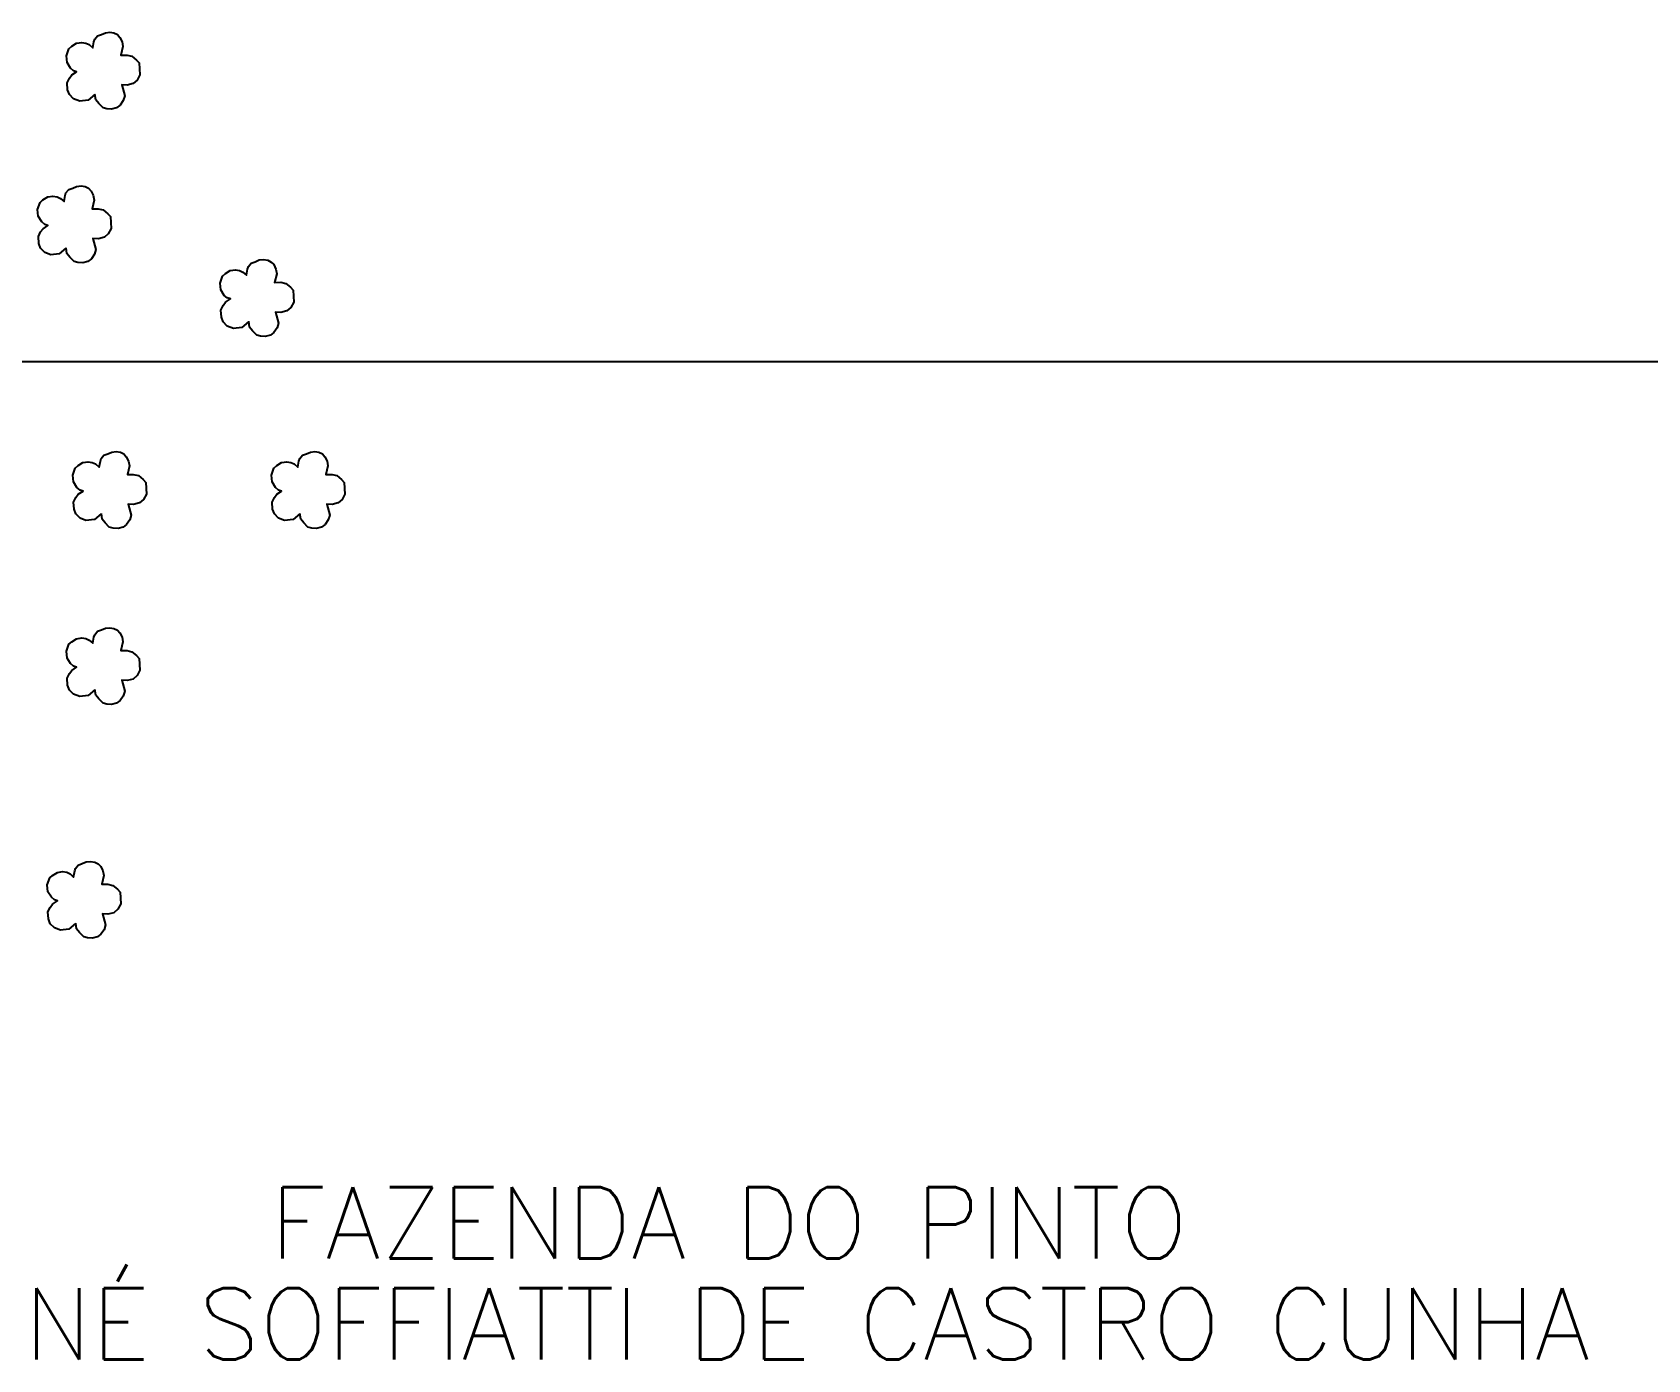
# Model space of a CAD drawing. Extents: x 725464 to 749663, y 7823017 to 7831417.
# Drawn here: x 734577 to 735754, y 7827273 to 7828240 of the extents above; entities that cross this region are included whole.
import ezdxf

# ---------------------------------------------------------------- set-up
doc = ezdxf.new("R2010")
doc.units = 0
doc.header["$MEASUREMENT"] = 0
doc.linetypes.add('CONTINUO', pattern=[0])
doc.linetypes.add('LIN0', pattern=[0])
for name, color, linetype in [('MALHA', 8, 'LIN0'), ('SIMBOLO ARVORE', 118, 'Continuous'), ('TEXTO CONFORNTANTES', 7, 'Continuous')]:
    doc.layers.add(name, color=color, linetype=linetype)
doc.styles.add('SIMPLEX', font='simplex', dxfattribs={"height": 0.2})

msp = doc.modelspace()

# ---------------------------------------------------------------- linework, layer by layer
at = {"layer": 'MALHA', "color": 8}
msp.add_line((734527.3, 7828000), (736944.3, 7828000), dxfattribs=at)
at = {"layer": 'SIMBOLO ARVORE', "linetype": 'CONTINUO'}
for points in [[(734622.5, 7828194.5, 0), (734617.6, 7828190.4, 0), (734611.5, 7828189.7, 0), (734607.1, 7828191.4, 0), (734604, 7828194.5, 0), (734602.7, 7828198, 0), (734602.4, 7828203.1, 0), (734604, 7828206.4, 0), (734605.8, 7828208.8, 0), (734609.3, 7828211.2, 0), (734607.1, 7828211.9, 0), (734604.9, 7828213.8, 0), (734602.3, 7828217.9, 0), (734601.8, 7828222.8, 0), (734603.7, 7828227.9, 0), (734605.7, 7828229.7, 0), (734609.3, 7828231.9, 0), (734613, 7828232.4, 0), (734616.1, 7828232, 0), (734618.5, 7828230.9, 0), (734621.1, 7828228.5, 0), (734621.9, 7828233, 0), (734622.6, 7828234.8, 0), (734624.5, 7828237.3, 0), (734627.4, 7828238.3, 0), (734630.3, 7828239.6, 0), (734633.5, 7828239.9, 0), (734636.5, 7828239.5, 0), (734639, 7828238.2, 0), (734640.8, 7828236.2, 0), (734642.4, 7828233, 0), (734643, 7828229.5, 0), (734641.6, 7828223.2, 0), (734646, 7828223.3, 0), (734649.6, 7828222.4, 0), (734653, 7828219.7, 0), (734654.9, 7828217.6, 0), (734655.4, 7828208.9, 0), (734653.3, 7828205.1, 0), (734650.5, 7828202.5, 0), (734646.1, 7828201.3, 0), (734642.2, 7828201.7, 0), (734644.3, 7828193.6, 0), (734643.3, 7828190.2, 0), (734641, 7828186.9, 0), (734638.4, 7828184.8, 0), (734634.8, 7828183.9, 0), (734631.2, 7828184.2, 0), (734628.5, 7828184.9, 0), (734625.4, 7828188, 0), (734623.3, 7828190.7, 0), (734622.6, 7828194.9, 0)], [(734601.4, 7828082.5, 0), (734596.6, 7828078.4, 0), (734590.5, 7828077.7, 0), (734586.1, 7828079.4, 0), (734583, 7828082.5, 0), (734581.7, 7828086, 0), (734581.4, 7828091.2, 0), (734583, 7828094.4, 0), (734584.8, 7828096.8, 0), (734588.3, 7828099.2, 0), (734586.1, 7828099.9, 0), (734583.9, 7828101.8, 0), (734581.2, 7828105.9, 0), (734580.8, 7828110.8, 0), (734582.7, 7828115.9, 0), (734584.6, 7828117.7, 0), (734588.2, 7828119.9, 0), (734592, 7828120.4, 0), (734595.1, 7828120, 0), (734597.5, 7828118.9, 0), (734600.1, 7828116.5, 0), (734600.9, 7828121, 0), (734601.5, 7828122.8, 0), (734603.5, 7828125.3, 0), (734606.4, 7828126.4, 0), (734609.3, 7828127.6, 0), (734612.5, 7828127.9, 0), (734615.5, 7828127.5, 0), (734618, 7828126.2, 0), (734619.8, 7828124.2, 0), (734621.4, 7828121.1, 0), (734622, 7828117.5, 0), (734620.6, 7828111.3, 0), (734625, 7828111.3, 0), (734628.6, 7828110.5, 0), (734632, 7828107.7, 0), (734633.9, 7828105.6, 0), (734634.4, 7828096.9, 0), (734632.3, 7828093.1, 0), (734629.5, 7828090.5, 0), (734625.1, 7828089.3, 0), (734621.2, 7828089.7, 0), (734623.3, 7828081.6, 0), (734622.3, 7828078.2, 0), (734620, 7828074.9, 0), (734617.4, 7828072.9, 0), (734613.8, 7828072, 0), (734610.2, 7828072.2, 0), (734607.5, 7828072.9, 0), (734604.4, 7828076, 0), (734602.2, 7828078.7, 0), (734601.6, 7828082.9, 0)], [(734734.5, 7828028.8, 0), (734729.7, 7828024.8, 0), (734723.5, 7828024.1, 0), (734719.1, 7828025.8, 0), (734716, 7828028.8, 0), (734714.8, 7828032.3, 0), (734714.4, 7828037.5, 0), (734716.1, 7828040.8, 0), (734717.9, 7828043.2, 0), (734721.4, 7828045.6, 0), (734719.1, 7828046.3, 0), (734716.9, 7828048.1, 0), (734714.3, 7828052.2, 0), (734713.8, 7828057.1, 0), (734715.7, 7828062.2, 0), (734717.7, 7828064.1, 0), (734721.3, 7828066.3, 0), (734725.1, 7828066.8, 0), (734728.1, 7828066.3, 0), (734730.5, 7828065.2, 0), (734733.1, 7828062.9, 0), (734733.9, 7828067.4, 0), (734734.6, 7828069.2, 0), (734736.6, 7828071.6, 0), (734739.5, 7828072.7, 0), (734742.3, 7828074, 0), (734745.5, 7828074.3, 0), (734748.6, 7828073.8, 0), (734751, 7828072.5, 0), (734752.9, 7828070.6, 0), (734754.5, 7828067.4, 0), (734755.1, 7828063.9, 0), (734753.6, 7828057.6, 0), (734758, 7828057.7, 0), (734761.7, 7828056.8, 0), (734765.1, 7828054.1, 0), (734767, 7828051.9, 0), (734767.5, 7828043.3, 0), (734765.4, 7828039.4, 0), (734762.6, 7828036.9, 0), (734758.1, 7828035.7, 0), (734754.3, 7828036, 0), (734756.3, 7828028, 0), (734755.4, 7828024.5, 0), (734753.1, 7828021.2, 0), (734750.5, 7828019.2, 0), (734746.8, 7828018.3, 0), (734743.2, 7828018.5, 0), (734740.5, 7828019.3, 0), (734737.4, 7828022.3, 0), (734735.3, 7828025.1, 0), (734734.7, 7828029.3, 0)], [(734627.1, 7827888.9, 0), (734622.3, 7827884.8, 0), (734616.1, 7827884.1, 0), (734611.8, 7827885.8, 0), (734608.7, 7827888.9, 0), (734607.4, 7827892.4, 0), (734607, 7827897.5, 0), (734608.7, 7827900.8, 0), (734610.5, 7827903.2, 0), (734614, 7827905.6, 0), (734611.8, 7827906.3, 0), (734609.5, 7827908.1, 0), (734606.9, 7827912.3, 0), (734606.5, 7827917.2, 0), (734608.3, 7827922.3, 0), (734610.3, 7827924.1, 0), (734613.9, 7827926.3, 0), (734617.7, 7827926.8, 0), (734620.7, 7827926.4, 0), (734623.1, 7827925.3, 0), (734625.8, 7827922.9, 0), (734626.6, 7827927.4, 0), (734627.2, 7827929.2, 0), (734629.2, 7827931.7, 0), (734632.1, 7827932.7, 0), (734635, 7827934, 0), (734638.2, 7827934.3, 0), (734641.2, 7827933.9, 0), (734643.7, 7827932.6, 0), (734645.5, 7827930.6, 0), (734647.1, 7827927.4, 0), (734647.7, 7827923.9, 0), (734646.3, 7827917.6, 0), (734650.6, 7827917.7, 0), (734654.3, 7827916.8, 0), (734657.7, 7827914.1, 0), (734659.6, 7827911.9, 0), (734660.1, 7827903.3, 0), (734658, 7827899.5, 0), (734655.2, 7827896.9, 0), (734650.8, 7827895.7, 0), (734646.9, 7827896, 0), (734649, 7827888, 0), (734648, 7827884.5, 0), (734645.7, 7827881.3, 0), (734643.1, 7827879.2, 0), (734639.5, 7827878.3, 0), (734635.9, 7827878.5, 0), (734633.1, 7827879.3, 0), (734630, 7827882.4, 0), (734627.9, 7827885.1, 0), (734627.3, 7827889.3, 0)], [(734771.9, 7827888.9, 0), (734767, 7827884.8, 0), (734760.9, 7827884.1, 0), (734756.5, 7827885.8, 0), (734753.4, 7827888.9, 0), (734752.1, 7827892.4, 0), (734751.8, 7827897.5, 0), (734753.4, 7827900.8, 0), (734755.2, 7827903.2, 0), (734758.7, 7827905.6, 0), (734756.5, 7827906.3, 0), (734754.3, 7827908.1, 0), (734751.7, 7827912.3, 0), (734751.2, 7827917.2, 0), (734753.1, 7827922.3, 0), (734755.1, 7827924.1, 0), (734758.7, 7827926.3, 0), (734762.4, 7827926.8, 0), (734765.5, 7827926.4, 0), (734767.9, 7827925.3, 0), (734770.5, 7827922.9, 0), (734771.3, 7827927.4, 0), (734772, 7827929.2, 0), (734773.9, 7827931.7, 0), (734776.8, 7827932.7, 0), (734779.7, 7827934, 0), (734782.9, 7827934.3, 0), (734785.9, 7827933.9, 0), (734788.4, 7827932.6, 0), (734790.2, 7827930.6, 0), (734791.8, 7827927.4, 0), (734792.4, 7827923.9, 0), (734791, 7827917.6, 0), (734795.4, 7827917.7, 0), (734799, 7827916.8, 0), (734802.4, 7827914.1, 0), (734804.3, 7827911.9, 0), (734804.8, 7827903.3, 0), (734802.7, 7827899.5, 0), (734799.9, 7827896.9, 0), (734795.5, 7827895.7, 0), (734791.6, 7827896, 0), (734793.7, 7827888, 0), (734792.7, 7827884.5, 0), (734790.4, 7827881.3, 0), (734787.8, 7827879.2, 0), (734784.2, 7827878.3, 0), (734780.6, 7827878.5, 0), (734777.9, 7827879.3, 0), (734774.8, 7827882.4, 0), (734772.7, 7827885.1, 0), (734772, 7827889.3, 0)], [(734622.5, 7827760.6, 0), (734617.6, 7827756.5, 0), (734611.5, 7827755.8, 0), (734607.1, 7827757.5, 0), (734604, 7827760.5, 0), (734602.7, 7827764, 0), (734602.4, 7827769.2, 0), (734604, 7827772.5, 0), (734605.8, 7827774.9, 0), (734609.3, 7827777.3, 0), (734607.1, 7827778, 0), (734604.9, 7827779.8, 0), (734602.3, 7827783.9, 0), (734601.8, 7827788.8, 0), (734603.7, 7827793.9, 0), (734605.7, 7827795.8, 0), (734609.3, 7827798, 0), (734613, 7827798.5, 0), (734616.1, 7827798.1, 0), (734618.5, 7827796.9, 0), (734621.1, 7827794.6, 0), (734621.9, 7827799.1, 0), (734622.6, 7827800.9, 0), (734624.5, 7827803.4, 0), (734627.4, 7827804.4, 0), (734630.3, 7827805.7, 0), (734633.5, 7827806, 0), (734636.5, 7827805.5, 0), (734639, 7827804.2, 0), (734640.8, 7827802.3, 0), (734642.4, 7827799.1, 0), (734643, 7827795.6, 0), (734641.6, 7827789.3, 0), (734646, 7827789.4, 0), (734649.6, 7827788.5, 0), (734653, 7827785.8, 0), (734654.9, 7827783.6, 0), (734655.4, 7827775, 0), (734653.3, 7827771.1, 0), (734650.5, 7827768.6, 0), (734646.1, 7827767.4, 0), (734642.2, 7827767.7, 0), (734644.3, 7827759.7, 0), (734643.3, 7827756.2, 0), (734641, 7827753, 0), (734638.4, 7827750.9, 0), (734634.8, 7827750, 0), (734631.2, 7827750.2, 0), (734628.5, 7827751, 0), (734625.4, 7827754.1, 0), (734623.3, 7827756.8, 0), (734622.6, 7827761, 0)], [(734608.4, 7827590.3, 0), (734603.6, 7827586.2, 0), (734597.5, 7827585.5, 0), (734593.1, 7827587.2, 0), (734590, 7827590.2, 0), (734588.7, 7827593.7, 0), (734588.4, 7827598.9, 0), (734590, 7827602.2, 0), (734591.8, 7827604.6, 0), (734595.3, 7827607, 0), (734593.1, 7827607.7, 0), (734590.9, 7827609.5, 0), (734588.3, 7827613.6, 0), (734587.8, 7827618.5, 0), (734589.7, 7827623.6, 0), (734591.6, 7827625.5, 0), (734595.3, 7827627.7, 0), (734599, 7827628.2, 0), (734602.1, 7827627.8, 0), (734604.5, 7827626.6, 0), (734607.1, 7827624.3, 0), (734607.9, 7827628.8, 0), (734608.5, 7827630.6, 0), (734610.5, 7827633, 0), (734613.4, 7827634.1, 0), (734616.3, 7827635.4, 0), (734619.5, 7827635.7, 0), (734622.5, 7827635.2, 0), (734625, 7827633.9, 0), (734626.8, 7827632, 0), (734628.4, 7827628.8, 0), (734629, 7827625.3, 0), (734627.6, 7827619, 0), (734632, 7827619.1, 0), (734635.6, 7827618.2, 0), (734639, 7827615.5, 0), (734640.9, 7827613.3, 0), (734641.4, 7827604.7, 0), (734639.3, 7827600.8, 0), (734636.5, 7827598.3, 0), (734632.1, 7827597.1, 0), (734628.2, 7827597.4, 0), (734630.3, 7827589.4, 0), (734629.3, 7827585.9, 0), (734627, 7827582.7, 0), (734624.4, 7827580.6, 0), (734620.8, 7827579.7, 0), (734617.2, 7827579.9, 0), (734614.5, 7827580.7, 0), (734611.4, 7827583.8, 0), (734609.2, 7827586.5, 0), (734608.6, 7827590.7, 0)]]:
    msp.add_polyline3d(points, dxfattribs=at)

# ---------------------------------------------------------------- texts
at = {"layer": 'TEXTO CONFORNTANTES', "linetype": 'Continuous', "insert": (735084.8, 7827335.4), "char_height": 52, "width": 1887.062, "attachment_point": 5, "line_spacing_factor": 0.85, "style": 'SIMPLEX'}
msp.add_mtext('FAZENDA DO PINTO \\PDIONÉ SOFFIATTI DE CASTRO CUNHA', dxfattribs=at)

doc.saveas('drawing.dxf')
